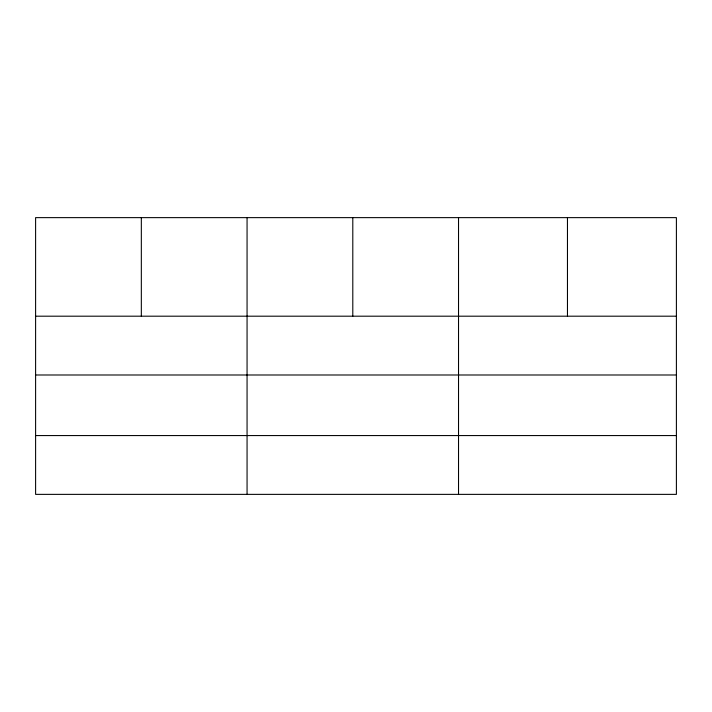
<?xml version="1.0" encoding="UTF-8"?>
<svg xmlns="http://www.w3.org/2000/svg" width="712" height="712" viewBox="0 0 712 712"><rect width="100%" height="100%" fill="white"/><g stroke="black" fill="none" stroke-linecap="round" stroke-linejoin="round"><path stroke-width="1.07" d="M676.4 374.993L676.4 217.632L35.6 217.632L35.6 494.368L676.4 494.368L676.4 374.993L35.6 374.993M35.6 316.19L676.4 316.19M35.6 435.566L676.4 435.566M567.464 217.632L567.464 316.19M458.528 217.632L458.528 494.368M352.796 217.632L352.796 316.19M247.064 217.632L247.064 494.368M141.332 217.632L141.332 316.19"/></g></svg>
